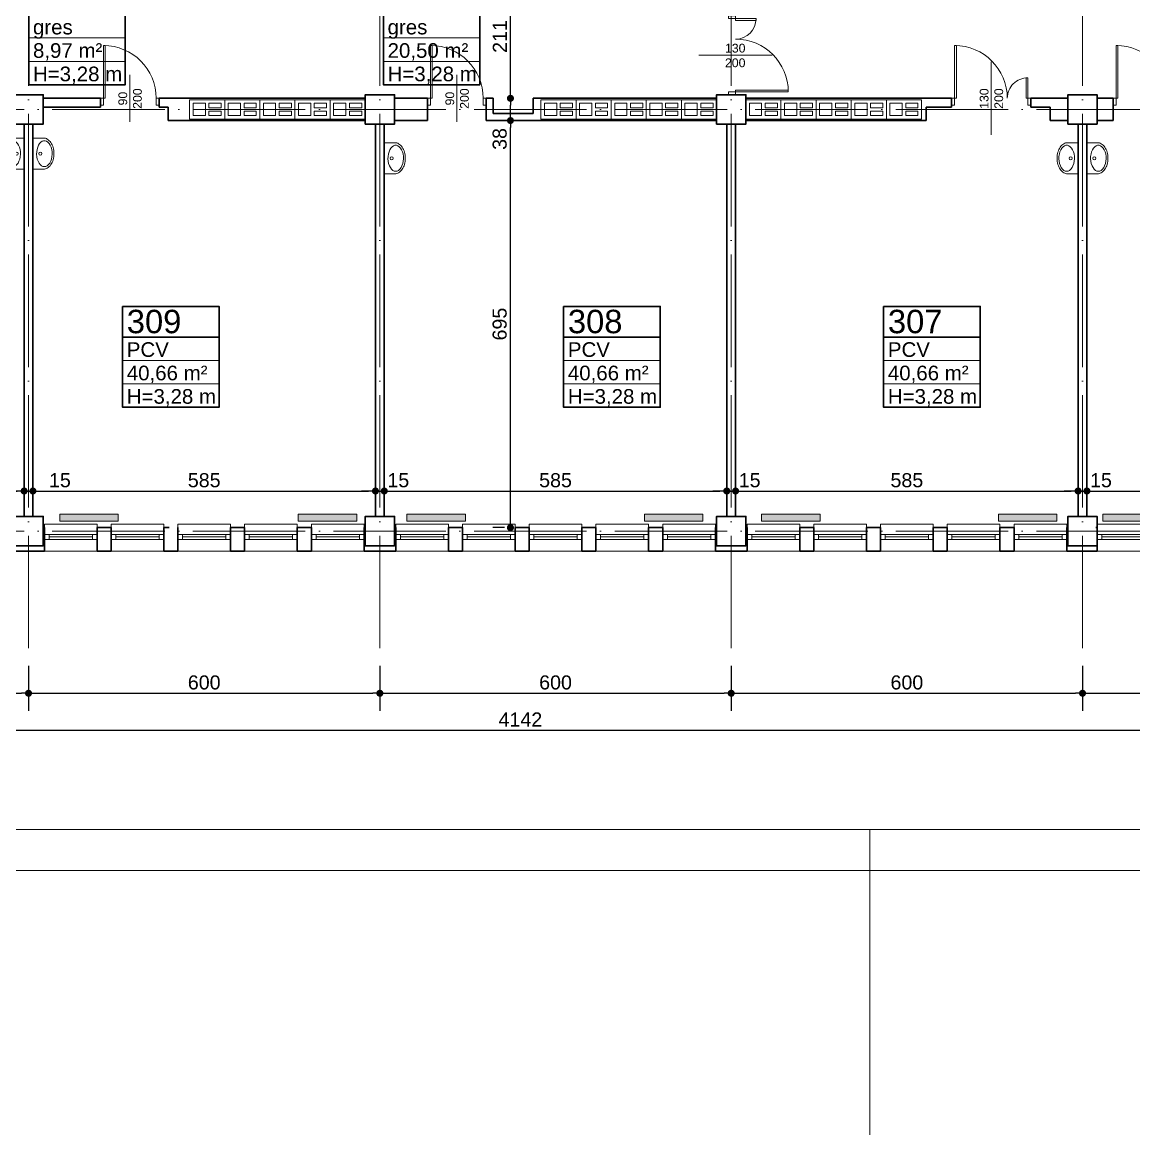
# Model space of a CAD drawing. Header units: millimetres. Extents: x 54 to 8480, y -22812 to 17434.
# Drawn here: x 2822 to 4720, y -312 to 1588 of the extents above; entities that cross this region are included whole.
import ezdxf

# ---------------------------------------------------------------- set-up
doc = ezdxf.new("R2010")
doc.units = ezdxf.units.MM
doc.linetypes.add('ACAD_ISO04W100', pattern=[30, 24, -3, 0, -3])
for name, color, linetype, lineweight in [('000_armatura', 7, 'Continuous', 0), ('osie', 132, 'ACAD_ISO04W100', 0), ('PLATFORMA', 7, 'Continuous', 0), ('STOLARKA', 97, 'Continuous', 0), ('tabelki', 151, 'Continuous', 0), ('wymiary', 150, 'Continuous', 0)]:
    doc.layers.add(name, color=color, linetype=linetype, lineweight=lineweight)
doc.layers.add('grzejniki', color=104, linetype='Continuous')
doc.layers.add('TABELKI PO UWAGACH', color=5, linetype='Continuous')
doc.styles.get("Standard").update_dxf_attribs({"font": 'arial.ttf'})
doc.dimstyles.new('ISO-25', dxfattribs={"dimtxt": 24, "dimasz": 12, "dimexe": 30, "dimexo": 30, "dimgap": 6, "dimtad": 1, "dimdec": 0, "dimtxsty": 'Standard', "dimblk": 'DOT', "dimcen": 2.5, "dimadec": 0, "dimazin": 0, "dimtfac": 1, "dimtdec": 0, "dimtmove": 0, "dimatfit": 3, "dimldrblk": 'DOT', "dimfxl": 1, "dimarcsym": 0})

# ---------------------------------------------------------------- blocks, each defined once
blk = doc.blocks.new('A$C13771EA7')
at = {"color": 132, "linetype": 'ACAD_ISO04W100', "lineweight": 0, "ltscale": 8}
for p, q in [((1231, -2874), (1231, 166)), ((1831, -2874), (1831, 166)), ((2431, -2874), (2431, 166)), ((3031, -2874), (3031, 166)), ((-169, -1954), (4311, -1954)), ((-169, -2674), (4311, -2674))]:
    blk.add_line(p, q, dxfattribs=at)
blk = doc.blocks.new('A$C4DC22848')
at = {"layer": 'STOLARKA', "lineweight": 0}
for p, q in [((0, 0), (90, 0)), ((8, -24), (82, -24)), ((0, -40), (0, -46)), ((0, -46), (90, -46)), ((90, -46), (90, -40))]:
    blk.add_line(p, q, dxfattribs=at)
for points in [[(0, -20), (90, -20), (90, -28), (0, -28)], [(0, -28), (8, -28), (8, -20), (0, -20)], [(82, -28), (90, -28), (90, -20), (82, -20)]]:
    blk.add_lwpolyline(points, close=True, dxfattribs=at)
blk = doc.blocks.new('A$C326D3F87')
at = {"layer": 'STOLARKA', "lineweight": 0}
blk.add_line((50, -40), (50, 40), dxfattribs=at)
for points in [[(5, 0), (8, 0), (8, 90), (5, 90)], [(0, -12), (5, -12), (5, 0), (0, 0)], [(95, -12), (100, -12), (100, 0), (95, 0)]]:
    blk.add_lwpolyline(points, close=True, dxfattribs=at)
blk.add_arc((5, 0), 90, 0, 90, dxfattribs=at)
at = {"layer": 'STOLARKA', "lineweight": 0, "insert": (30.4, -37.7), "char_height": 15, "width": 74.399, "attachment_point": 1, "rotation": 90}
blk.add_mtext('\\pxqc;90\\P200', dxfattribs=at)
blk = doc.blocks.new('A$C4A7D7A23')
at = {"layer": 'STOLARKA', "lineweight": 0}
blk.add_line((-67.5, 62.5), (-67.5, -62.5), dxfattribs=at)
for points in [[(-130, 12), (-135, 12), (-135, 0), (-130, 0)], [(-127, 0), (-130, 0), (-130, -35), (-127, -35)], [(-5, 0), (-8, 0), (-8, -90), (-5, -90)], [(0, 12), (-5, 12), (-5, 0), (0, 0)]]:
    blk.add_lwpolyline(points, close=True, dxfattribs=at)
for centre, radius, start, end in [((-130, 0), 35, 270, 0), ((-5, 0), 90, 180, 270)]:
    blk.add_arc(centre, radius, start, end, dxfattribs=at)
blk = doc.blocks.new('A$C1D836454')
at = {"color": 82, "lineweight": 0}
for points in [[(0, -16.5), (60, -16.5), (60, 16.5), (0, 16.5)], [(6, -10.5), (27, -10.5), (27, 10.5), (6, 10.5)], [(33, 3), (54, 3), (54, 10.5), (33, 10.5)], [(33, -3), (54, -3), (54, -10.5), (33, -10.5)]]:
    blk.add_lwpolyline(points, close=True, dxfattribs=at)
blk = doc.blocks.new('_Dot')
at = {"color": 0, "linetype": 'ByBlock', "lineweight": -2}
blk.add_line((-0.5, 0), (-1, 0), dxfattribs=at)
at = {"color": 0, "linetype": 'ByBlock', "lineweight": 0, "const_width": 0.5}
blk.add_lwpolyline([(-0.25, 0, 1), (0.25, 0, 1)], format="xyb", close=True, dxfattribs=at)
blk = doc.blocks.new('*D106')
at = {"layer": 'Defpoints', "color": 0, "linetype": 'Continuous', "lineweight": 0}
for p in [(2232.6, 518.7), (2832.6, 518.7), (2832.6, 441.9)]:
    blk.add_point(p, dxfattribs=at)
at = {"layer": 'wymiary', "color": 0, "linetype": 'Continuous', "lineweight": -2}
for p, q in [((2232.6, 488.7), (2232.6, 411.9)), ((2832.6, 488.7), (2832.6, 411.9)), ((2244.6, 441.9), (2820.6, 441.9))]:
    blk.add_line(p, q, dxfattribs=at)
at = {"layer": 'wymiary', "color": 0, "linetype": 'Continuous', "lineweight": -2, "xscale": 12, "yscale": 12, "zscale": 12, "rotation": 180}
blk.add_blockref('_Dot', (2232.6, 441.9), dxfattribs=at)
at = {"layer": 'wymiary', "color": 0, "linetype": 'Continuous', "lineweight": -2, "xscale": 12, "yscale": 12, "zscale": 12}
blk.add_blockref('_Dot', (2832.6, 441.9), dxfattribs=at)
at = {"layer": 'wymiary', "color": 0, "linetype": 'Continuous', "lineweight": 0, "insert": (2532.6, 460.2), "char_height": 24, "attachment_point": 5}
blk.add_mtext('600', dxfattribs=at)
blk = doc.blocks.new('*D107')
at = {"layer": 'Defpoints', "color": 0, "linetype": 'Continuous', "lineweight": 0}
for p in [(2832.6, 518.7), (3432.6, 518.7), (3432.6, 441.9)]:
    blk.add_point(p, dxfattribs=at)
at = {"layer": 'wymiary', "color": 0, "linetype": 'Continuous', "lineweight": -2}
for p, q in [((2832.6, 488.7), (2832.6, 411.9)), ((3432.6, 488.7), (3432.6, 411.9)), ((2844.6, 441.9), (3420.6, 441.9))]:
    blk.add_line(p, q, dxfattribs=at)
at = {"layer": 'wymiary', "color": 0, "linetype": 'Continuous', "lineweight": -2, "xscale": 12, "yscale": 12, "zscale": 12, "rotation": 180}
blk.add_blockref('_Dot', (2832.6, 441.9), dxfattribs=at)
at = {"layer": 'wymiary', "color": 0, "linetype": 'Continuous', "lineweight": -2, "xscale": 12, "yscale": 12, "zscale": 12}
blk.add_blockref('_Dot', (3432.6, 441.9), dxfattribs=at)
at = {"layer": 'wymiary', "color": 0, "linetype": 'Continuous', "lineweight": 0, "insert": (3132.6, 460.2), "char_height": 24, "attachment_point": 5}
blk.add_mtext('600', dxfattribs=at)
blk = doc.blocks.new('*D108')
at = {"layer": 'Defpoints', "color": 0, "linetype": 'Continuous', "lineweight": 0}
for p in [(3432.6, 518.7), (4032.6, 518.7), (4032.6, 441.9)]:
    blk.add_point(p, dxfattribs=at)
at = {"layer": 'wymiary', "color": 0, "linetype": 'Continuous', "lineweight": -2}
for p, q in [((3432.6, 488.7), (3432.6, 411.9)), ((4032.6, 488.7), (4032.6, 411.9)), ((3444.6, 441.9), (4020.6, 441.9))]:
    blk.add_line(p, q, dxfattribs=at)
at = {"layer": 'wymiary', "color": 0, "linetype": 'Continuous', "lineweight": -2, "xscale": 12, "yscale": 12, "zscale": 12, "rotation": 180}
blk.add_blockref('_Dot', (3432.6, 441.9), dxfattribs=at)
at = {"layer": 'wymiary', "color": 0, "linetype": 'Continuous', "lineweight": -2, "xscale": 12, "yscale": 12, "zscale": 12}
blk.add_blockref('_Dot', (4032.6, 441.9), dxfattribs=at)
at = {"layer": 'wymiary', "color": 0, "linetype": 'Continuous', "lineweight": 0, "insert": (3732.6, 460.2), "char_height": 24, "attachment_point": 5}
blk.add_mtext('600', dxfattribs=at)
blk = doc.blocks.new('*D109')
at = {"layer": 'Defpoints', "color": 0, "linetype": 'Continuous', "lineweight": 0}
for p in [(4032.6, 518.7), (4632.6, 518.7), (4632.6, 441.9)]:
    blk.add_point(p, dxfattribs=at)
at = {"layer": 'wymiary', "color": 0, "linetype": 'Continuous', "lineweight": -2}
for p, q in [((4032.6, 488.7), (4032.6, 411.9)), ((4632.6, 488.7), (4632.6, 411.9)), ((4044.6, 441.9), (4620.6, 441.9))]:
    blk.add_line(p, q, dxfattribs=at)
at = {"layer": 'wymiary', "color": 0, "linetype": 'Continuous', "lineweight": -2, "xscale": 12, "yscale": 12, "zscale": 12, "rotation": 180}
blk.add_blockref('_Dot', (4032.6, 441.9), dxfattribs=at)
at = {"layer": 'wymiary', "color": 0, "linetype": 'Continuous', "lineweight": -2, "xscale": 12, "yscale": 12, "zscale": 12}
blk.add_blockref('_Dot', (4632.6, 441.9), dxfattribs=at)
at = {"layer": 'wymiary', "color": 0, "linetype": 'Continuous', "lineweight": 0, "insert": (4332.6, 460.2), "char_height": 24, "attachment_point": 5}
blk.add_mtext('600', dxfattribs=at)
blk = doc.blocks.new('*D110')
at = {"layer": 'Defpoints', "color": 0, "linetype": 'Continuous', "lineweight": 0}
for p in [(4632.6, 518.7), (5112.6, 518.7), (5112.6, 441.9)]:
    blk.add_point(p, dxfattribs=at)
at = {"layer": 'wymiary', "color": 0, "linetype": 'Continuous', "lineweight": -2}
for p, q in [((4632.6, 488.7), (4632.6, 411.9)), ((5112.6, 488.7), (5112.6, 411.9)), ((4644.6, 441.9), (5100.6, 441.9))]:
    blk.add_line(p, q, dxfattribs=at)
at = {"layer": 'wymiary', "color": 0, "linetype": 'Continuous', "lineweight": -2, "xscale": 12, "yscale": 12, "zscale": 12, "rotation": 180}
blk.add_blockref('_Dot', (4632.6, 441.9), dxfattribs=at)
at = {"layer": 'wymiary', "color": 0, "linetype": 'Continuous', "lineweight": -2, "xscale": 12, "yscale": 12, "zscale": 12}
blk.add_blockref('_Dot', (5112.6, 441.9), dxfattribs=at)
at = {"layer": 'wymiary', "color": 0, "linetype": 'Continuous', "lineweight": 0, "insert": (4872.6, 460.2), "char_height": 24, "attachment_point": 5}
blk.add_mtext('480', dxfattribs=at)
blk = doc.blocks.new('*D112')
at = {"layer": 'Defpoints', "color": 0, "linetype": 'Continuous', "lineweight": 0}
for p in [(1601.6, 684.7), (5743.6, 684.7), (5743.6, 379)]:
    blk.add_point(p, dxfattribs=at)
at = {"layer": 'wymiary', "color": 0, "linetype": 'Continuous', "lineweight": -2}
for p, q in [((1601.6, 654.7), (1601.6, 349)), ((5743.6, 654.7), (5743.6, 349)), ((1613.6, 379), (5731.6, 379))]:
    blk.add_line(p, q, dxfattribs=at)
at = {"layer": 'wymiary', "color": 0, "linetype": 'Continuous', "lineweight": -2, "xscale": 12, "yscale": 12, "zscale": 12, "rotation": 180}
blk.add_blockref('_Dot', (1601.6, 379), dxfattribs=at)
at = {"layer": 'wymiary', "color": 0, "linetype": 'Continuous', "lineweight": -2, "xscale": 12, "yscale": 12, "zscale": 12}
blk.add_blockref('_Dot', (5743.6, 379), dxfattribs=at)
at = {"layer": 'wymiary', "color": 0, "linetype": 'Continuous', "lineweight": 0, "insert": (3672.6, 397.1), "char_height": 24, "attachment_point": 5}
blk.add_mtext('4142', dxfattribs=at)
blk = doc.blocks.new('*D424')
at = {"layer": 'Defpoints', "color": 0, "linetype": 'Continuous', "lineweight": 0}
for p in [(2825.1, 787.2), (1641.6, 743.7), (2825.1, 743.7)]:
    blk.add_point(p, dxfattribs=at)
at = {"layer": 'wymiary', "color": 0, "linetype": 'Continuous', "lineweight": -2}
for p, q in [((1641.6, 773.7), (1641.6, 817.2)), ((2825.1, 773.7), (2825.1, 817.2)), ((1653.6, 787.2), (2813.1, 787.2))]:
    blk.add_line(p, q, dxfattribs=at)
at = {"layer": 'wymiary', "color": 0, "linetype": 'Continuous', "lineweight": -2, "xscale": 12, "yscale": 12, "zscale": 12, "rotation": 180}
blk.add_blockref('_Dot', (1641.6, 787.2), dxfattribs=at)
at = {"layer": 'wymiary', "color": 0, "linetype": 'Continuous', "lineweight": -2, "xscale": 12, "yscale": 12, "zscale": 12}
blk.add_blockref('_Dot', (2825.1, 787.2), dxfattribs=at)
at = {"layer": 'wymiary', "color": 0, "linetype": 'Continuous', "lineweight": 0, "insert": (2233.3, 805.5), "char_height": 24, "attachment_point": 5}
blk.add_mtext('1184', dxfattribs=at)
blk = doc.blocks.new('*D435')
at = {"layer": 'Defpoints', "color": 0, "linetype": 'Continuous', "lineweight": 0}
for p in [(2840.1, 787.2), (2825.1, 743.7), (2840.1, 743.7)]:
    blk.add_point(p, dxfattribs=at)
at = {"layer": 'wymiary', "color": 0, "linetype": 'Continuous', "lineweight": -2}
for p, q in [((2825.1, 773.7), (2825.1, 817.2)), ((2840.1, 773.7), (2840.1, 817.2)), ((2813.1, 787.2), (2801.1, 787.2)), ((2825.1, 787.2), (2840.1, 787.2)), ((2852.1, 787.2), (2908.4, 787.2))]:
    blk.add_line(p, q, dxfattribs=at)
at = {"layer": 'wymiary', "color": 0, "linetype": 'Continuous', "lineweight": -2, "xscale": 12, "yscale": 12, "zscale": 12}
blk.add_blockref('_Dot', (2825.1, 787.2), dxfattribs=at)
at = {"layer": 'wymiary', "color": 0, "linetype": 'Continuous', "lineweight": -2, "xscale": 12, "yscale": 12, "zscale": 12, "rotation": 180}
blk.add_blockref('_Dot', (2840.1, 787.2), dxfattribs=at)
at = {"layer": 'wymiary', "color": 0, "linetype": 'Continuous', "lineweight": 0, "insert": (2886.2, 805.5), "char_height": 24, "attachment_point": 5}
blk.add_mtext('15', dxfattribs=at)
blk = doc.blocks.new('*D436')
at = {"layer": 'Defpoints', "color": 0, "linetype": 'Continuous', "lineweight": 0}
for p in [(3425.1, 787.2), (2840.1, 743.7), (3425.1, 743.7)]:
    blk.add_point(p, dxfattribs=at)
at = {"layer": 'wymiary', "color": 0, "linetype": 'Continuous', "lineweight": -2}
for p, q in [((2840.1, 773.7), (2840.1, 817.2)), ((3425.1, 773.7), (3425.1, 817.2)), ((2852.1, 787.2), (3413.1, 787.2))]:
    blk.add_line(p, q, dxfattribs=at)
at = {"layer": 'wymiary', "color": 0, "linetype": 'Continuous', "lineweight": -2, "xscale": 12, "yscale": 12, "zscale": 12, "rotation": 180}
blk.add_blockref('_Dot', (2840.1, 787.2), dxfattribs=at)
at = {"layer": 'wymiary', "color": 0, "linetype": 'Continuous', "lineweight": -2, "xscale": 12, "yscale": 12, "zscale": 12}
blk.add_blockref('_Dot', (3425.1, 787.2), dxfattribs=at)
at = {"layer": 'wymiary', "color": 0, "linetype": 'Continuous', "lineweight": 0, "insert": (3132.6, 805.5), "char_height": 24, "attachment_point": 5}
blk.add_mtext('585', dxfattribs=at)
blk = doc.blocks.new('*D437')
at = {"layer": 'Defpoints', "color": 0, "linetype": 'Continuous', "lineweight": 0}
for p in [(3440.1, 787.2), (3425.1, 743.7), (3440.1, 743.7)]:
    blk.add_point(p, dxfattribs=at)
at = {"layer": 'wymiary', "color": 0, "linetype": 'Continuous', "lineweight": -2}
for p, q in [((3425.1, 773.7), (3425.1, 817.2)), ((3440.1, 773.7), (3440.1, 817.2)), ((3413.1, 787.2), (3401.1, 787.2)), ((3425.1, 787.2), (3440.1, 787.2)), ((3452.1, 787.2), (3464.1, 787.2))]:
    blk.add_line(p, q, dxfattribs=at)
at = {"layer": 'wymiary', "color": 0, "linetype": 'Continuous', "lineweight": -2, "xscale": 12, "yscale": 12, "zscale": 12}
blk.add_blockref('_Dot', (3425.1, 787.2), dxfattribs=at)
at = {"layer": 'wymiary', "color": 0, "linetype": 'Continuous', "lineweight": -2, "xscale": 12, "yscale": 12, "zscale": 12, "rotation": 180}
blk.add_blockref('_Dot', (3440.1, 787.2), dxfattribs=at)
at = {"layer": 'wymiary', "color": 0, "linetype": 'Continuous', "lineweight": 0, "insert": (3464.1, 805.5), "char_height": 24, "attachment_point": 5}
blk.add_mtext('15', dxfattribs=at)
blk = doc.blocks.new('*D438')
at = {"layer": 'Defpoints', "color": 0, "linetype": 'Continuous', "lineweight": 0}
for p in [(4025.1, 787.2), (3440.1, 743.7), (4025.1, 743.7)]:
    blk.add_point(p, dxfattribs=at)
at = {"layer": 'wymiary', "color": 0, "linetype": 'Continuous', "lineweight": -2}
for p, q in [((3440.1, 773.7), (3440.1, 817.2)), ((4025.1, 773.7), (4025.1, 817.2)), ((3452.1, 787.2), (4013.1, 787.2))]:
    blk.add_line(p, q, dxfattribs=at)
at = {"layer": 'wymiary', "color": 0, "linetype": 'Continuous', "lineweight": -2, "xscale": 12, "yscale": 12, "zscale": 12, "rotation": 180}
blk.add_blockref('_Dot', (3440.1, 787.2), dxfattribs=at)
at = {"layer": 'wymiary', "color": 0, "linetype": 'Continuous', "lineweight": -2, "xscale": 12, "yscale": 12, "zscale": 12}
blk.add_blockref('_Dot', (4025.1, 787.2), dxfattribs=at)
at = {"layer": 'wymiary', "color": 0, "linetype": 'Continuous', "lineweight": 0, "insert": (3732.6, 805.5), "char_height": 24, "attachment_point": 5}
blk.add_mtext('585', dxfattribs=at)
blk = doc.blocks.new('*D439')
at = {"layer": 'Defpoints', "color": 0, "linetype": 'Continuous', "lineweight": 0}
for p in [(4040.1, 787.2), (4025.1, 743.7), (4040.1, 743.7)]:
    blk.add_point(p, dxfattribs=at)
at = {"layer": 'wymiary', "color": 0, "linetype": 'Continuous', "lineweight": -2}
for p, q in [((4025.1, 773.7), (4025.1, 817.2)), ((4040.1, 773.7), (4040.1, 817.2)), ((4013.1, 787.2), (4001.1, 787.2)), ((4025.1, 787.2), (4040.1, 787.2)), ((4052.1, 787.2), (4064.1, 787.2))]:
    blk.add_line(p, q, dxfattribs=at)
at = {"layer": 'wymiary', "color": 0, "linetype": 'Continuous', "lineweight": -2, "xscale": 12, "yscale": 12, "zscale": 12}
blk.add_blockref('_Dot', (4025.1, 787.2), dxfattribs=at)
at = {"layer": 'wymiary', "color": 0, "linetype": 'Continuous', "lineweight": -2, "xscale": 12, "yscale": 12, "zscale": 12, "rotation": 180}
blk.add_blockref('_Dot', (4040.1, 787.2), dxfattribs=at)
at = {"layer": 'wymiary', "color": 0, "linetype": 'Continuous', "lineweight": 0, "insert": (4064.1, 805.5), "char_height": 24, "attachment_point": 5}
blk.add_mtext('15', dxfattribs=at)
blk = doc.blocks.new('*D440')
at = {"layer": 'Defpoints', "color": 0, "linetype": 'Continuous', "lineweight": 0}
for p in [(4625.1, 787.2), (4040.1, 743.7), (4625.1, 743.7)]:
    blk.add_point(p, dxfattribs=at)
at = {"layer": 'wymiary', "color": 0, "linetype": 'Continuous', "lineweight": -2}
for p, q in [((4040.1, 773.7), (4040.1, 817.2)), ((4625.1, 773.7), (4625.1, 817.2)), ((4052.1, 787.2), (4613.1, 787.2))]:
    blk.add_line(p, q, dxfattribs=at)
at = {"layer": 'wymiary', "color": 0, "linetype": 'Continuous', "lineweight": -2, "xscale": 12, "yscale": 12, "zscale": 12, "rotation": 180}
blk.add_blockref('_Dot', (4040.1, 787.2), dxfattribs=at)
at = {"layer": 'wymiary', "color": 0, "linetype": 'Continuous', "lineweight": -2, "xscale": 12, "yscale": 12, "zscale": 12}
blk.add_blockref('_Dot', (4625.1, 787.2), dxfattribs=at)
at = {"layer": 'wymiary', "color": 0, "linetype": 'Continuous', "lineweight": 0, "insert": (4332.6, 805.5), "char_height": 24, "attachment_point": 5}
blk.add_mtext('585', dxfattribs=at)
blk = doc.blocks.new('*D441')
at = {"layer": 'Defpoints', "color": 0, "linetype": 'Continuous', "lineweight": 0}
for p in [(4640.1, 787.2), (4625.1, 743.7), (4640.1, 743.7)]:
    blk.add_point(p, dxfattribs=at)
at = {"layer": 'wymiary', "color": 0, "linetype": 'Continuous', "lineweight": -2}
for p, q in [((4625.1, 773.7), (4625.1, 817.2)), ((4640.1, 773.7), (4640.1, 817.2)), ((4613.1, 787.2), (4601.1, 787.2)), ((4625.1, 787.2), (4640.1, 787.2)), ((4652.1, 787.2), (4664.1, 787.2))]:
    blk.add_line(p, q, dxfattribs=at)
at = {"layer": 'wymiary', "color": 0, "linetype": 'Continuous', "lineweight": -2, "xscale": 12, "yscale": 12, "zscale": 12}
blk.add_blockref('_Dot', (4625.1, 787.2), dxfattribs=at)
at = {"layer": 'wymiary', "color": 0, "linetype": 'Continuous', "lineweight": -2, "xscale": 12, "yscale": 12, "zscale": 12, "rotation": 180}
blk.add_blockref('_Dot', (4640.1, 787.2), dxfattribs=at)
at = {"layer": 'wymiary', "color": 0, "linetype": 'Continuous', "lineweight": 0, "insert": (4664.1, 805.5), "char_height": 24, "attachment_point": 5}
blk.add_mtext('15', dxfattribs=at)
blk = doc.blocks.new('*D442')
at = {"layer": 'Defpoints', "color": 0, "linetype": 'Continuous', "lineweight": 0}
for p in [(5703.6, 787.2), (4640.1, 743.7), (5703.6, 743.7)]:
    blk.add_point(p, dxfattribs=at)
at = {"layer": 'wymiary', "color": 0, "linetype": 'Continuous', "lineweight": -2}
for p, q in [((4640.1, 773.7), (4640.1, 817.2)), ((5703.6, 773.7), (5703.6, 817.2)), ((4652.1, 787.2), (5691.6, 787.2))]:
    blk.add_line(p, q, dxfattribs=at)
at = {"layer": 'wymiary', "color": 0, "linetype": 'Continuous', "lineweight": -2, "xscale": 12, "yscale": 12, "zscale": 12, "rotation": 180}
blk.add_blockref('_Dot', (4640.1, 787.2), dxfattribs=at)
at = {"layer": 'wymiary', "color": 0, "linetype": 'Continuous', "lineweight": -2, "xscale": 12, "yscale": 12, "zscale": 12}
blk.add_blockref('_Dot', (5703.6, 787.2), dxfattribs=at)
at = {"layer": 'wymiary', "color": 0, "linetype": 'Continuous', "lineweight": 0, "insert": (5171.8, 805.5), "char_height": 24, "attachment_point": 5}
blk.add_mtext('1064', dxfattribs=at)
blk = doc.blocks.new('*D506')
at = {"layer": 'Defpoints', "color": 0, "linetype": 'Continuous', "lineweight": 0}
for p in [(3655.6, 1419.7), (3675.6, 1419.7), (3675.6, 724.7)]:
    blk.add_point(p, dxfattribs=at)
at = {"layer": 'wymiary', "color": 0, "linetype": 'Continuous', "lineweight": -2}
for p, q in [((3645.6, 1419.7), (3625.6, 1419.7)), ((3655.6, 736.7), (3655.6, 1407.7)), ((3645.6, 724.7), (3625.6, 724.7))]:
    blk.add_line(p, q, dxfattribs=at)
at = {"layer": 'wymiary', "color": 0, "linetype": 'Continuous', "lineweight": -2, "xscale": 12, "yscale": 12, "zscale": 12}
for p, rotation in [((3655.6, 1419.7), 90), ((3655.6, 724.7), 270)]:
    blk.add_blockref('_Dot', p, dxfattribs=dict(at, rotation=rotation))
at = {"layer": 'wymiary', "color": 0, "linetype": 'Continuous', "lineweight": 0, "insert": (3637.3, 1072.2), "char_height": 24, "attachment_point": 5, "rotation": 90}
blk.add_mtext('695', dxfattribs=at)
blk = doc.blocks.new('*D505')
at = {"layer": 'Defpoints', "color": 0, "linetype": 'Continuous', "lineweight": 0}
for p in [(3655.6, 1457.7), (3655.6, 1457.7), (3675.6, 1419.7)]:
    blk.add_point(p, dxfattribs=at)
at = {"layer": 'wymiary', "color": 0, "linetype": 'Continuous', "lineweight": -2}
for p, q in [((3655.6, 1431.7), (3655.6, 1445.7)), ((3645.6, 1419.7), (3625.6, 1419.7))]:
    blk.add_line(p, q, dxfattribs=at)
at = {"layer": 'wymiary', "color": 0, "linetype": 'Continuous', "lineweight": -2, "xscale": 12, "yscale": 12, "zscale": 12}
for p, rotation in [((3655.6, 1457.7), 90), ((3655.6, 1419.7), 270)]:
    blk.add_blockref('_Dot', p, dxfattribs=dict(at, rotation=rotation))
at = {"layer": 'wymiary', "color": 0, "linetype": 'Continuous', "lineweight": 0, "insert": (3637.3, 1388.3), "char_height": 24, "attachment_point": 5, "rotation": 90}
blk.add_mtext('38', dxfattribs=at)
blk = doc.blocks.new('*D507')
at = {"layer": 'Defpoints', "color": 0, "linetype": 'Continuous', "lineweight": 0}
for p in [(3655.6, 1668.7), (3696.6, 1668.7), (3655.6, 1457.7)]:
    blk.add_point(p, dxfattribs=at)
at = {"layer": 'wymiary', "color": 0, "linetype": 'Continuous', "lineweight": -2}
for p, q in [((3666.6, 1668.7), (3625.6, 1668.7)), ((3655.6, 1469.7), (3655.6, 1656.7))]:
    blk.add_line(p, q, dxfattribs=at)
at = {"layer": 'wymiary', "color": 0, "linetype": 'Continuous', "lineweight": -2, "xscale": 12, "yscale": 12, "zscale": 12}
for p, rotation in [((3655.6, 1668.7), 90), ((3655.6, 1457.7), 270)]:
    blk.add_blockref('_Dot', p, dxfattribs=dict(at, rotation=rotation))
at = {"layer": 'wymiary', "color": 0, "linetype": 'Continuous', "lineweight": 0, "insert": (3637.5, 1563.2), "char_height": 24, "attachment_point": 5, "rotation": 90}
blk.add_mtext('211', dxfattribs=at)
blk = doc.blocks.new('A$C508466D2')
at = {"layer": 'grzejniki', "linetype": 'Continuous', "lineweight": 0}
blk.add_hatch(color=256, dxfattribs=at).paths.add_polyline_path([(-50, -12), (50, -12), (50, 0), (-50, 0)])
blk.add_lwpolyline([(-50, -12), (50, -12), (50, 0), (-50, 0)], close=True, dxfattribs=at)
blk = doc.blocks.new('A$C4F134952')
for p, q in [((0, 26.6), (-18, 26.6)), ((0, -26.6), (0, 26.6)), ((-18, -26.6), (0, -26.6))]:
    blk.add_line(p, q)
blk.add_lwpolyline([(-18, 26.6, 0.138474), (-24.4, 24.8, 0.107069), (-30.7, 18.8, 0.080452), (-34.5, 10.6, 0.068264), (-35.9, 0, 0.068264), (-34.5, -10.6, 0.080452), (-30.7, -18.8, 0.107069), (-24.4, -24.8, 0.138474), (-18, -26.6, 0.138474)], format="xyb")
at = {"flags": 128}
blk.add_lwpolyline([(-19.5, -22.2), (-17, -21.8), (-14.6, -20.6), (-12.4, -18.6), (-10.4, -16), (-8.8, -12.9), (-7.5, -9.2), (-6.7, -5.2), (-6.3, -1), (-6.4, 3.2), (-7, 7.3), (-8.1, 11.1), (-9.5, 14.5), (-11.4, 17.4), (-13.5, 19.7), (-15.8, 21.3), (-18.3, 22.1), (-20.8, 22.1), (-23.3, 21.3), (-25.6, 19.7), (-27.7, 17.4), (-29.6, 14.5), (-31, 11.1), (-32.1, 7.3), (-32.7, 3.2), (-32.8, -1), (-32.4, -5.2), (-31.6, -9.2), (-30.3, -12.9), (-28.7, -16), (-26.7, -18.6), (-24.5, -20.6), (-22.1, -21.8)], close=True, dxfattribs=at)
blk.add_circle((-12.6, 0), 2.66)

msp = doc.modelspace()

# ---------------------------------------------------------------- linework, layer by layer
at = {"lineweight": 30}
for p, q in [((2857.6, 1457.7), (2955.6, 1457.7)), ((2955.6, 1442.7), (2955.6, 1457.7)), ((3055.6, 1442.7), (3055.6, 1457.7)), ((3055.6, 1457.7), (3407.6, 1457.7)), ((3514.1, 1457.7), (3457.6, 1457.7)), ((3514.1, 1419.7), (3514.1, 1457.7)), ((3614.1, 1419.7), (3614.1, 1457.7)), ((3626.1, 1457.7), (3614.1, 1457.7)), ((4007.6, 1457.7), (3694.5, 1457.7)), ((4057.6, 1457.7), (4409.1, 1457.7)), ((4409.1, 1442.7), (4409.1, 1457.7)), ((4544.1, 1457.7), (4607.6, 1457.7)), ((4544.1, 1442.7), (4544.1, 1457.7)), ((4657.6, 1457.7), (4685.1, 1457.7)), ((4685.1, 1457.7), (4685.1, 1419.7)), ((2857.6, 1442.7), (2955.6, 1442.7)), ((3055.6, 1442.7), (3071.1, 1442.7)), ((3071.1, 1419.7), (3071.1, 1442.7)), ((3694.5, 1431.7), (3626.1, 1431.7)), ((4365.6, 1419.7), (4365.6, 1442.7)), ((4365.6, 1442.7), (4409.1, 1442.7)), ((4544.1, 1442.7), (4577.6, 1442.7)), ((4577.6, 1419.7), (4577.6, 1442.7)), ((2825.1, 743.7), (2825.1, 1413.7)), ((2840.1, 743.7), (2840.1, 1413.7)), ((3071.1, 1419.7), (3407.6, 1419.7)), ((3425.1, 743.7), (3425.1, 1413.7)), ((3440.1, 743.7), (3440.1, 1413.7)), ((3514.1, 1419.7), (3457.6, 1419.7)), ((4007.6, 1419.7), (3614.1, 1419.7)), ((4025.1, 743.7), (4025.1, 1413.7)), ((4040.1, 743.7), (4040.1, 1413.7)), ((4057.6, 1419.7), (4365.6, 1419.7)), ((4577.6, 1419.7), (4607.6, 1419.7)), ((4625.1, 743.7), (4625.1, 1413.7)), ((4640.1, 743.7), (4640.1, 1413.7)), ((4657.6, 1419.7), (4685.1, 1419.7)), ((2859.6, 724.7), (2857.6, 724.7)), ((2859.6, 724.7), (2859.6, 684.7)), ((2949.6, 724.7), (2949.6, 684.7)), ((2949.6, 724.7), (2973.6, 724.7)), ((2973.6, 724.7), (2973.6, 684.7)), ((3063.6, 724.7), (3072.6, 724.7)), ((3063.6, 724.7), (3063.6, 684.7)), ((3087.6, 724.7), (3087.6, 684.7)), ((3177.6, 724.7), (3201.6, 724.7)), ((3177.6, 724.7), (3177.6, 684.7)), ((3201.6, 724.7), (3201.6, 684.7)), ((3291.6, 724.7), (3315.6, 724.7)), ((3291.6, 724.7), (3291.6, 684.7)), ((3315.6, 724.7), (3315.6, 684.7)), ((3405.6, 724.7), (3405.6, 684.7)), ((3405.6, 724.7), (3407.6, 724.7)), ((3459.6, 724.7), (3457.6, 724.7)), ((3459.6, 724.7), (3459.6, 684.7)), ((3549.6, 724.7), (3549.6, 684.7)), ((3549.6, 724.7), (3573.6, 724.7)), ((3573.6, 724.7), (3573.6, 684.7)), ((3663.6, 724.7), (3687.6, 724.7)), ((3663.6, 724.7), (3663.6, 684.7)), ((3687.6, 724.7), (3687.6, 684.7)), ((3777.6, 724.7), (3801.6, 724.7)), ((3777.6, 724.7), (3777.6, 684.7)), ((3801.6, 724.7), (3801.6, 684.7)), ((3891.6, 724.7), (3915.6, 724.7)), ((3891.6, 724.7), (3891.6, 684.7)), ((3915.6, 724.7), (3915.6, 684.7)), ((4005.6, 724.7), (4005.6, 684.7)), ((4005.6, 724.7), (4007.6, 724.7)), ((4059.6, 724.7), (4057.6, 724.7)), ((4059.6, 724.7), (4059.6, 684.7)), ((4149.6, 724.7), (4149.6, 684.7)), ((4149.6, 724.7), (4173.6, 724.7)), ((4173.6, 724.7), (4173.6, 684.7)), ((4263.6, 724.7), (4287.6, 724.7)), ((4263.6, 724.7), (4263.6, 684.7)), ((4287.6, 724.7), (4287.6, 684.7)), ((4377.6, 724.7), (4401.6, 724.7)), ((4377.6, 724.7), (4377.6, 684.7)), ((4401.6, 724.7), (4401.6, 684.7)), ((4491.6, 724.7), (4515.6, 724.7)), ((4491.6, 724.7), (4491.6, 684.7)), ((4515.6, 724.7), (4515.6, 684.7)), ((4605.6, 724.7), (4605.6, 684.7)), ((4605.6, 724.7), (4607.6, 724.7)), ((4657.6, 724.7), (4655.6, 724.7)), ((4657.6, 724.7), (4657.6, 684.7)), ((2805.6, 684.7), (2859.6, 684.7)), ((2949.6, 684.7), (2973.6, 684.7)), ((3063.6, 684.7), (3087.6, 684.7)), ((3177.6, 684.7), (3201.6, 684.7)), ((3291.6, 684.7), (3315.6, 684.7)), ((3405.6, 684.7), (3459.6, 684.7)), ((3549.6, 684.7), (3573.6, 684.7)), ((3663.6, 684.7), (3687.6, 684.7)), ((3777.6, 684.7), (3801.6, 684.7)), ((3891.6, 684.7), (3915.6, 684.7)), ((4005.6, 684.7), (4059.6, 684.7)), ((4149.6, 684.7), (4173.6, 684.7)), ((4263.6, 684.7), (4287.6, 684.7)), ((4377.6, 684.7), (4401.6, 684.7)), ((4491.6, 684.7), (4515.6, 684.7)), ((4657.6, 684.7), (4605.6, 684.7))]:
    msp.add_line(p, q, dxfattribs=at)
at = {"color": 7, "lineweight": 30}
for p, q in [((3626.1, 1457.7), (3626.1, 1431.7)), ((3694.5, 1457.7), (3694.5, 1431.7))]:
    msp.add_line(p, q, dxfattribs=at)
at = {"lineweight": 30}
for points in [[(2807.6, 1413.7), (2857.6, 1413.7), (2857.6, 1463.7), (2807.6, 1463.7)], [(3407.6, 1413.7), (3457.6, 1413.7), (3457.6, 1463.7), (3407.6, 1463.7)], [(4007.6, 1413.7), (4057.6, 1413.7), (4057.6, 1463.7), (4007.6, 1463.7)], [(4607.6, 1413.7), (4657.6, 1413.7), (4657.6, 1463.7), (4607.6, 1463.7)], [(2807.6, 693.7), (2857.6, 693.7), (2857.6, 743.7), (2807.6, 743.7)], [(3407.6, 693.7), (3457.6, 693.7), (3457.6, 743.7), (3407.6, 743.7)], [(4007.6, 693.7), (4057.6, 693.7), (4057.6, 743.7), (4007.6, 743.7)], [(4607.6, 693.7), (4657.6, 693.7), (4657.6, 743.7), (4607.6, 743.7)]]:
    msp.add_lwpolyline(points, close=True, dxfattribs=at)
at = {"layer": 'PLATFORMA', "color": 7, "lineweight": 0}
msp.add_line((4269.1, 209.5), (4269.1, -311.9), dxfattribs=at)
for points in [[(917.8, 139.5), (7011.6, 139.5), (7011.6, 3874.5), (917.8, 3874.5)], [(1301.6, 209.5), (6941.6, 209.5), (6941.6, 3804.5), (1301.6, 3804.5)]]:
    msp.add_lwpolyline(points, close=True, dxfattribs=at)
at = {"layer": 'TABELKI PO UWAGACH', "color": 30, "linetype": 'Continuous', "lineweight": 0}
for p, q in [((2833, 1560.7), (2997.9, 1560.7)), ((3438.6, 1560.7), (3603.5, 1560.7)), ((2833, 1520.7), (2997.9, 1520.7)), ((3438.6, 1520.7), (3603.5, 1520.7)), ((2993.2, 1010.1), (3158.1, 1010.1)), ((3746.4, 1010.1), (3911.3, 1010.1)), ((4292.9, 1010.1), (4457.8, 1010.1)), ((2993.2, 970.1), (3158.1, 970.1)), ((3746.4, 970.1), (3911.3, 970.1)), ((4292.9, 970.1), (4457.8, 970.1))]:
    msp.add_line(p, q, dxfattribs=at)
at = {"layer": 'TABELKI PO UWAGACH', "color": 30, "linetype": 'Continuous', "lineweight": 30}
for p, q in [((2993.2, 1050.1), (3158.1, 1050.1)), ((3746.4, 1050.1), (3911.3, 1050.1)), ((4292.9, 1050.1), (4457.8, 1050.1))]:
    msp.add_line(p, q, dxfattribs=at)
for points in [[(2833, 1653.1), (2997.9, 1653.1), (2997.9, 1480.7), (2833, 1480.7)], [(3438.6, 1653.1), (3603.5, 1653.1), (3603.5, 1480.7), (3438.6, 1480.7)], [(2993.2, 1102.5), (3158.1, 1102.5), (3158.1, 930.1), (2993.2, 930.1)], [(3746.4, 1102.5), (3911.3, 1102.5), (3911.3, 930.1), (3746.4, 930.1)], [(4292.9, 1102.5), (4457.8, 1102.5), (4457.8, 930.1), (4292.9, 930.1)]]:
    msp.add_lwpolyline(points, close=True, dxfattribs=at)

# ---------------------------------------------------------------- block references
at = {"lineweight": 30, "xscale": -1, "rotation": 90}
msp.add_blockref('A$C4A7D7A23', (4040.1, 1463.7), dxfattribs=at)
at = {"lineweight": 30, "rotation": 180}
for p in [(4409.1, 1457.7), (4685.1, 1457.7)]:
    msp.add_blockref('A$C4A7D7A23', p, dxfattribs=at)
at = {"color": 7, "lineweight": 30}
for p in [(3107.6, 1438.7), (3167.6, 1438.7), (3227.6, 1438.7), (3287.6, 1438.7), (3347.6, 1438.7), (3707.6, 1438.7), (3767.6, 1438.7), (3827.6, 1438.7), (3887.6, 1438.7), (3947.6, 1438.7), (4057.6, 1438.7), (4117.6, 1438.7), (4177.6, 1438.7), (4237.6, 1438.7), (4297.6, 1438.7)]:
    msp.add_blockref('A$C1D836454', p, dxfattribs=at)
at = {"layer": '000_armatura'}
for p in [(2825.1, 1363.2), (4625.1, 1355.3)]:
    msp.add_blockref('A$C4F134952', p, dxfattribs=at)
at = {"layer": '000_armatura', "xscale": -1}
for p in [(2840.1, 1363.2), (3440.1, 1355.3), (4640.1, 1355.3)]:
    msp.add_blockref('A$C4F134952', p, dxfattribs=at)
at = {"layer": 'grzejniki', "linetype": 'Continuous', "lineweight": 0}
for p in [(2935.9, 747.7), (3343.2, 747.7), (3528.6, 747.7), (3934.4, 747.7), (4134.5, 747.7), (4538.9, 747.7), (4717.4, 747.7)]:
    msp.add_blockref('A$C508466D2', p, dxfattribs=at)
at = {"layer": 'osie', "lineweight": 30}
msp.add_blockref('A$C13771EA7', (1601.6, 3392.7), dxfattribs=at)
at = {"layer": 'STOLARKA', "lineweight": 30}
for p in [(2955.6, 1457.7), (3514.1, 1457.7)]:
    msp.add_blockref('A$C326D3F87', p, dxfattribs=at)
at = {"layer": 'STOLARKA', "lineweight": 30, "xscale": -1, "rotation": 180}
for p in [(2859.6, 684.7), (2973.6, 684.7), (3087.6, 684.7), (3201.6, 684.7), (3315.6, 684.7), (3459.6, 684.7), (3573.6, 684.7), (3687.6, 684.7), (3801.6, 684.7), (3915.6, 684.7), (4059.6, 684.7), (4173.6, 684.7), (4287.6, 684.7), (4401.6, 684.7), (4515.6, 684.7), (4657.6, 684.7)]:
    msp.add_blockref('A$C4DC22848', p, dxfattribs=at)

# ---------------------------------------------------------------- texts
at = {"layer": 'STOLARKA', "lineweight": 0, "insert": (4002.3, 1550.8), "char_height": 15, "width": 74.399, "attachment_point": 1}
msp.add_mtext('\\pxqc;130\\P200', dxfattribs=at)
at = {"layer": 'STOLARKA', "lineweight": 0, "insert": (4457, 1420), "char_height": 15, "width": 74.399, "attachment_point": 1, "rotation": 90}
msp.add_mtext('\\pxqc;130\\P200', dxfattribs=at)
at = {"layer": 'tabelki', "color": 5, "linetype": 'Continuous', "lineweight": 0, "attachment_point": 1}
for s, insert, char_height, width in [('\\pxql;gres', (2840.2, 1591.8), 25, 194.396), ('\\pxql;gres', (3445.8, 1591.8), 25, 194.396), ('\\pxql;8,97 m²', (2840.2, 1551.8), 25, 160.906), ('\\pxql;20,50 m²', (3445.8, 1551.8), 25, 160.906), ('\\pxql;H=3,28 m', (2840.2, 1511.8), 25, 182.523), ('\\pxql;H=3,28 m', (3445.8, 1511.8), 25, 182.523), ('\\pxql;309', (3000.4, 1096.6), 40, 47.056), ('\\pxql;308', (3753.7, 1096.6), 40, 47.056), ('\\pxql;307', (4300.2, 1096.6), 40, 47.056), ('\\pxql;PCV', (3000.4, 1041.2), 25, 194.396), ('\\pxql;PCV', (3753.7, 1041.2), 25, 194.396), ('\\pxql;PCV', (4300.2, 1041.2), 25, 194.396), ('\\pxql;40,66 m²', (3000.4, 1001.2), 25, 160.906), ('\\pxql;40,66 m²', (3753.7, 1001.2), 25, 160.906), ('\\pxql;40,66 m²', (4300.2, 1001.2), 25, 160.906), ('\\pxql;H=3,28 m', (3000.4, 961.2), 25, 182.523), ('\\pxql;H=3,28 m', (3753.7, 961.2), 25, 182.523), ('\\pxql;H=3,28 m', (4300.2, 961.2), 25, 182.523)]:
    msp.add_mtext(s, dxfattribs=dict(at, insert=insert, char_height=char_height, width=width))

# ---------------------------------------------------------------- dimensions: what is measured, and where the dimension line sits
at = {"layer": 'wymiary', "linetype": 'Continuous', "lineweight": 0}
dim = msp.add_linear_dim(base=(3655.6, 1668.7), p1=(3655.6, 1457.7), p2=(3696.6, 1668.7), angle=90, dimstyle='ISO-25', override={"dimtmove": 1}, dxfattribs=at)
dim.commit()
dim.dimension.update_dxf_attribs({"geometry": '*D507', "text_midpoint": (3637.5, 1563.2)})
dim = msp.add_linear_dim(base=(3655.6, 1457.7), p1=(3675.6, 1419.7), p2=(3655.6, 1457.7), angle=90, dimstyle='ISO-25', override={"dimtmove": 1}, dxfattribs=at)
dim.commit()
dim.dimension.update_dxf_attribs({"geometry": '*D505', "text_midpoint": (3655.6, 1388.3), "dimtype": 160})
dim = msp.add_linear_dim(base=(3655.6, 1419.7), p1=(3675.6, 724.7), p2=(3675.6, 1419.7), angle=90, dimstyle='ISO-25', dxfattribs=at)
dim.commit()
dim.dimension.update_dxf_attribs({"geometry": '*D506', "text_midpoint": (3637.3, 1072.2)})
for base, p1, p2, picture, middle in [((2825.0896651, 787.2146053), (1641.5896651, 743.7218057), (2825.0896651, 743.7218057), '*D424', (2233.3396651, 805.468357)), ((2840.1, 787.2), (2825.1, 743.7), (2840.1, 743.7), '*D435', (2886.2, 805.5)), ((5743.6, 379), (1601.6, 684.7), (5743.6, 684.7), '*D112', (3672.6, 397.1))]:
    dim = msp.add_linear_dim(base=base, p1=p1, p2=p2, dimstyle='ISO-25', dxfattribs=at)
    dim.commit()
    dim.dimension.update_dxf_attribs({"geometry": picture, "text_midpoint": middle})
for base, p1, p2, picture, middle in [((3425.1, 787.2), (2840.1, 743.7), (3425.1, 743.7), '*D436', (3132.6, 805.5)), ((4025.1, 787.2), (3440.1, 743.7), (4025.1, 743.7), '*D438', (3732.6, 805.5)), ((4625.1, 787.2), (4040.1, 743.7), (4625.1, 743.7), '*D440', (4332.6, 805.5)), ((5703.5896651, 787.2146053), (4640.0896651, 743.7218057), (5703.5896651, 743.7218057), '*D442', (5171.8396651, 805.468357)), ((2832.6, 441.9), (2232.6, 518.7), (2832.6, 518.7), '*D106', (2532.6, 460.2)), ((3432.6, 441.9), (2832.6, 518.7), (3432.6, 518.7), '*D107', (3132.6, 460.2)), ((4032.6, 441.9), (3432.6, 518.7), (4032.6, 518.7), '*D108', (3732.6, 460.2)), ((4632.6, 441.9), (4032.6, 518.7), (4632.6, 518.7), '*D109', (4332.6, 460.2)), ((5112.6, 441.9), (4632.6, 518.7), (5112.6, 518.7), '*D110', (4872.6, 460.2))]:
    dim = msp.add_linear_dim(base=base, p1=p1, p2=p2, dimstyle='ISO-25', override={"dimtmove": 1}, dxfattribs=at)
    dim.commit()
    dim.dimension.update_dxf_attribs({"geometry": picture, "text_midpoint": middle})
for base, p1, p2, picture, middle in [((3440.1, 787.2), (3425.1, 743.7), (3440.1, 743.7), '*D437', (3464.1, 787.2)), ((4040.1, 787.2), (4025.1, 743.7), (4040.1, 743.7), '*D439', (4064.1, 787.2)), ((4640.1, 787.2), (4625.1, 743.7), (4640.1, 743.7), '*D441', (4664.1, 787.2))]:
    dim = msp.add_linear_dim(base=base, p1=p1, p2=p2, dimstyle='ISO-25', override={"dimtmove": 1}, dxfattribs=at)
    dim.commit()
    dim.dimension.update_dxf_attribs({"geometry": picture, "text_midpoint": middle, "dimtype": 160})

doc.saveas('drawing.dxf')
